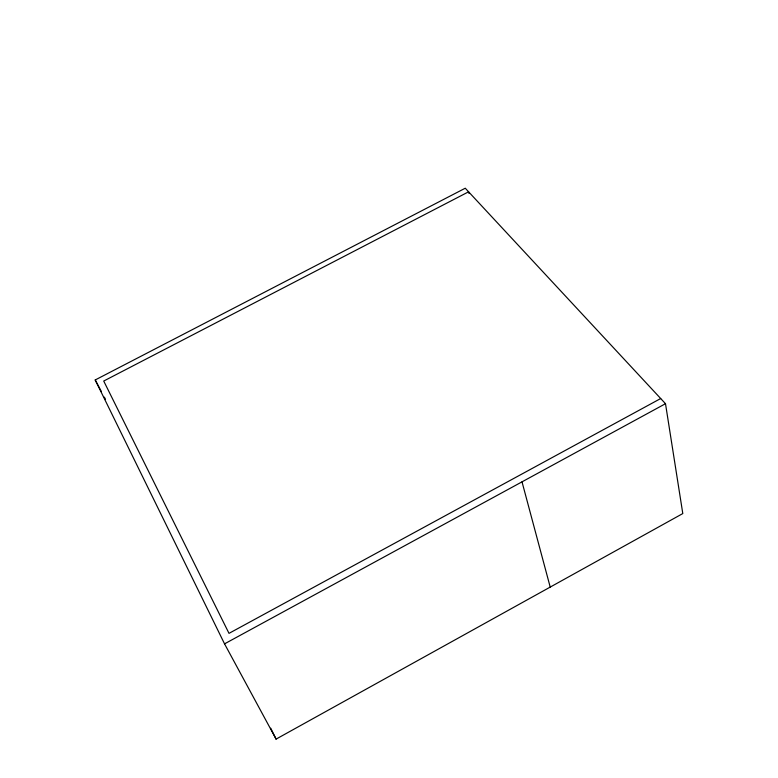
<?xml version="1.0" encoding="UTF-8"?>
<svg xmlns="http://www.w3.org/2000/svg" width="778" height="778" viewBox="0 0 778 778"><rect width="100%" height="100%" fill="white"/><g stroke="black" fill="none" stroke-linecap="round" stroke-linejoin="round"><path stroke-width="1.17" d="M276.093 739.1L682.792 513.568L665.501 403.704L465.254 188.218L95.208 379.965L224.541 643.853L276.093 739.1L270.715 728.208M660.697 398.531L229.004 633.36L103.717 381.035L468.589 191.816L469.017 193.479M224.541 643.853L665.501 403.704M95.208 379.965L101.48 391.762M104.34 397.13L105.477 399.27M522.009 481.845L550.211 587.089"/></g></svg>
